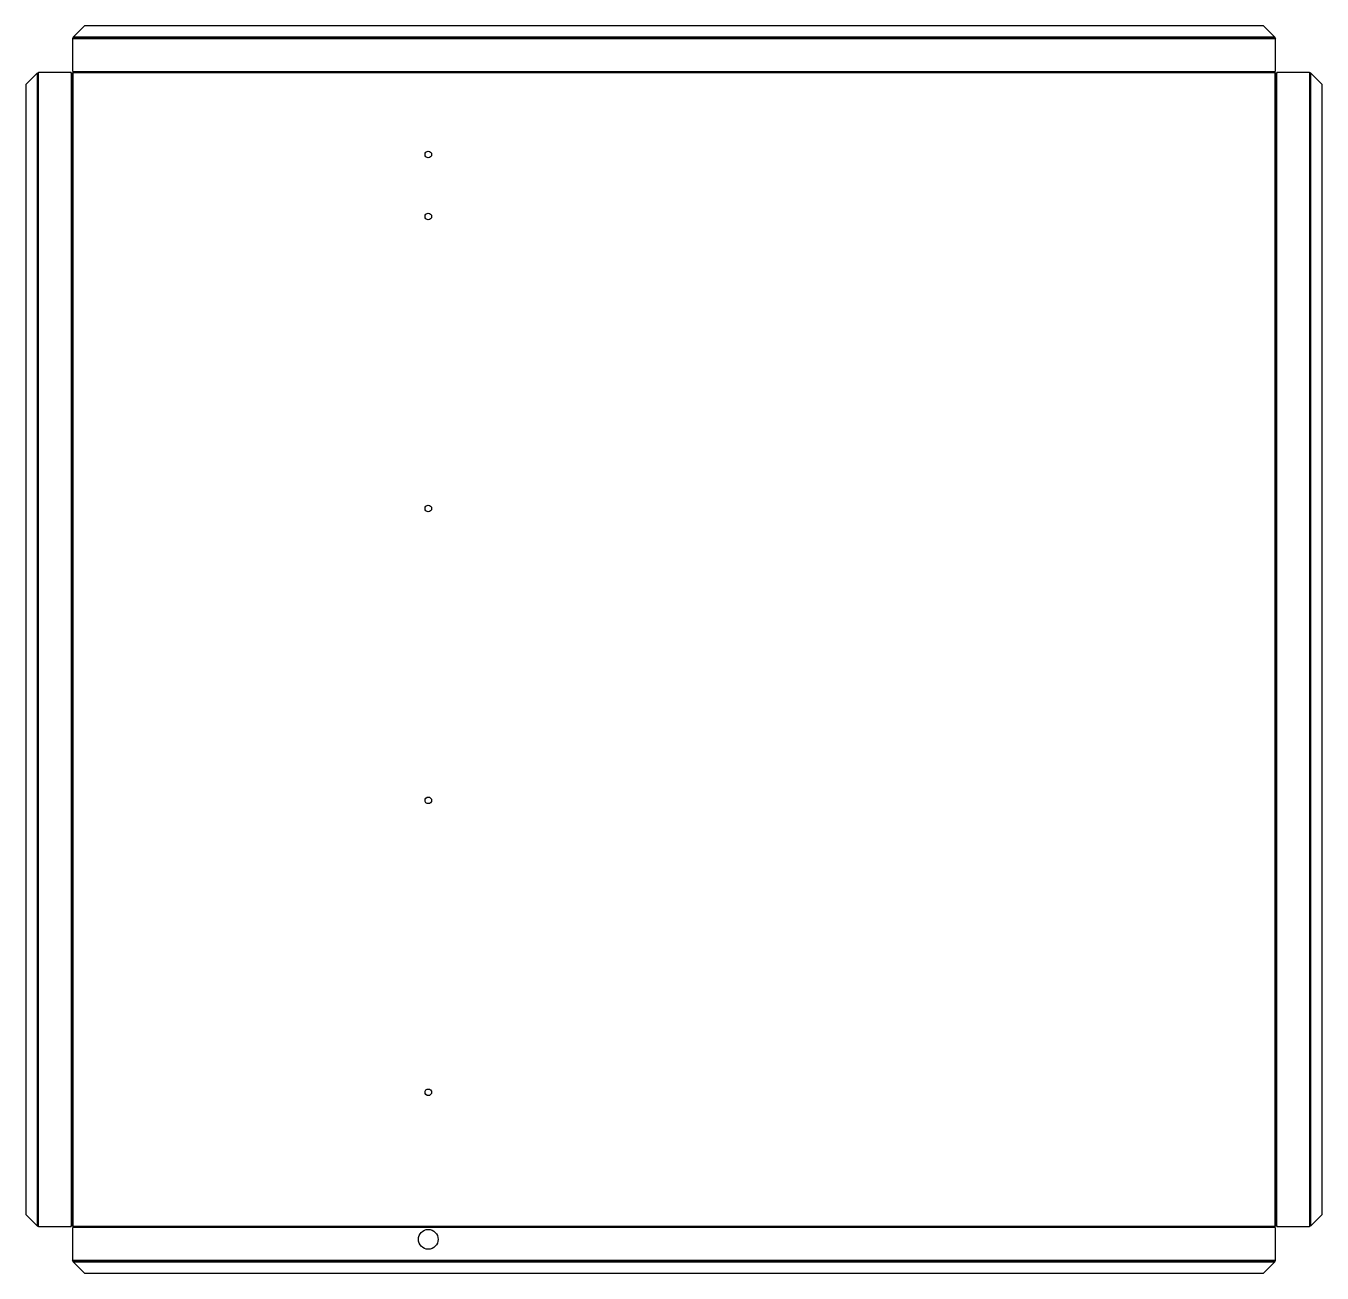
# Model space of a CAD drawing. Header units: millimetres. Extents: x -57 to 1197, y 0 to 1205.
import ezdxf

# ---------------------------------------------------------------- set-up
doc = ezdxf.new("R2010")
doc.units = ezdxf.units.MM

msp = doc.modelspace()

# ---------------------------------------------------------------- linework, layer by layer
at = {"layer": 'BEND'}
for p, q in [((-11.4, 1193.8), (1151.5, 1193.8)), ((-45.1, 45.3), (-45.1, 1160.1)), ((-11.9, 45.7), (-11.9, 1159.7)), ((-10.9, 1160.7), (1151.1, 1160.7)), ((1152.1, 1159.7), (1152.1, 45.7)), ((1185.2, 1160.1), (1185.2, 45.3)), ((1151.1, 44.7), (-10.9, 44.7)), ((1151.5, 11.6), (-11.4, 11.6))]:
    msp.add_line(p, q, dxfattribs=at)
at = {"layer": 'CUT'}
for p, q in [((0, 1205.4), (-11, 1194.4)), ((1140.2, 1205.4), (0, 1205.4)), ((1151.2, 1194.4), (1140.2, 1205.4)), ((-11.5, 1193.3), (-11.5, 1161.7)), ((1151.7, 1161.7), (1151.7, 1193.3)), ((-45.6, 1159.8), (-56.6, 1148.8)), ((-12.9, 1160.3), (-44.5, 1160.3)), ((-12.9, 1159.7), (-12.9, 1160.3)), ((-10.9, 1159.7), (-12.9, 1159.7)), ((-11.5, 1161.7), (-10.9, 1161.7)), ((-10.9, 1161.7), (-10.9, 1159.7)), ((1151.1, 1159.7), (1151.1, 1161.7)), ((1151.1, 1161.7), (1151.7, 1161.7)), ((1153.1, 1159.7), (1151.1, 1159.7)), ((1184.6, 1160.3), (1153.1, 1160.3)), ((1153.1, 1160.3), (1153.1, 1159.7)), ((1196.8, 1148.8), (1185.8, 1159.8)), ((-56.6, 1148.8), (-56.6, 56.6)), ((1196.8, 56.6), (1196.8, 1148.8)), ((-56.6, 56.6), (-45.6, 45.6)), ((1185.8, 45.6), (1196.8, 56.6)), ((-44.5, 45.1), (-12.9, 45.1)), ((-12.9, 45.1), (-12.9, 45.7)), ((-12.9, 45.7), (-10.9, 45.7)), ((-10.9, 43.7), (-11.5, 43.7)), ((-11.5, 43.7), (-11.5, 12.1)), ((-10.9, 45.7), (-10.9, 43.7)), ((1151.1, 43.7), (1151.1, 45.7)), ((1151.1, 45.7), (1153.1, 45.7)), ((1151.7, 43.7), (1151.1, 43.7)), ((1151.7, 12.1), (1151.7, 43.7)), ((1153.1, 45.7), (1153.1, 45.1)), ((1153.1, 45.1), (1184.6, 45.1)), ((-11, 11), (0, 0)), ((0, 0), (1140.2, 0)), ((1140.2, 0), (1151.2, 11))]:
    msp.add_line(p, q, dxfattribs=at)
for centre, radius in [((332.5, 1081.1), 3.2), ((332.5, 1021.1), 3.2), ((332.5, 739), 3.2), ((332.5, 456.9), 3.2), ((332.5, 174.7), 3.2), ((332.5, 32.6), 9.55)]:
    msp.add_circle(centre, radius, dxfattribs=at)
for points in [[(-11, 1194.4), (-11.3, 1194), (-11.5, 1193.6), (-11.5, 1193.3)], [(1151.2, 1194.4), (1151.4, 1194), (1151.7, 1193.6), (1151.7, 1193.3)], [(-45.6, 1159.8), (-45.2, 1160), (-44.9, 1160.3), (-44.5, 1160.3)], [(1185.8, 1159.8), (1185.4, 1160), (1185, 1160.3), (1184.6, 1160.3)], [(-45.6, 45.6), (-45.2, 45.4), (-44.9, 45.1), (-44.5, 45.1)], [(1185.8, 45.6), (1185.4, 45.4), (1185, 45.1), (1184.6, 45.1)], [(-11, 11), (-11.3, 11.4), (-11.5, 11.8), (-11.5, 12.1)], [(1151.2, 11), (1151.4, 11.4), (1151.7, 11.8), (1151.7, 12.1)]]:
    msp.add_open_spline(points, degree=3, dxfattribs=at)
at = {"layer": 'MARK'}
for p, q in [((-11.5, 1193.3), (1151.7, 1193.3)), ((1151.2, 1194.4), (-11, 1194.4)), ((-45.6, 1159.8), (-45.6, 45.6)), ((-44.5, 45.1), (-44.5, 1160.3)), ((-12.5, 45.7), (-12.5, 1159.7)), ((-11.4, 1159.7), (-11.4, 45.7)), ((-10.9, 1161.3), (1151.1, 1161.3)), ((1151.1, 1160.1), (-10.9, 1160.1)), ((1151.5, 45.7), (1151.5, 1159.7)), ((1152.6, 1159.7), (1152.6, 45.7)), ((1184.6, 1160.3), (1184.6, 45.1)), ((1185.8, 45.6), (1185.8, 1159.8)), ((-10.9, 45.3), (1151.1, 45.3)), ((1151.1, 44.1), (-10.9, 44.1)), ((1151.7, 12.1), (-11.5, 12.1)), ((-11, 11), (1151.2, 11))]:
    msp.add_line(p, q, dxfattribs=at)

doc.saveas('drawing.dxf')
